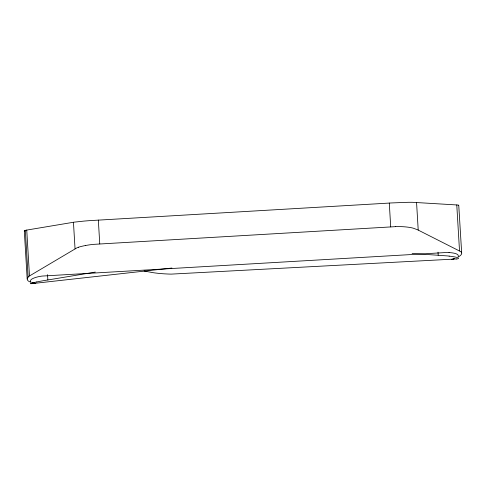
<?xml version="1.0" encoding="UTF-8"?>
<svg xmlns="http://www.w3.org/2000/svg" width="486" height="486" viewBox="0 0 486 486"><rect width="100%" height="100%" fill="white"/><g stroke="black" fill="none" stroke-linecap="round" stroke-linejoin="round"><path stroke-width="0.73" d="M30.825 282.251L29.196 281.534A24.579 6.3 -3.7 0 1 27.659 280.343L27.186 279.013L28.127 277.026A18.875 4.836 -3.7 0 1 29.488 275.951L76.837 247.896A16.33 4.186 -3.7 0 1 78.525 247.234M458.474 205.578L458.705 205.195A19.634 1.069 -3.4 0 0 457.344 204.983L412.602 202.31A29.026 1.58 -3.4 0 0 407.967 202.31L391.376 202.948L89.946 220.62A31.669 1.719 -3.4 0 0 84.011 221.087L74.2 222.145L26.748 230.078A18.225 0.99 -3.4 0 0 25.339 230.364L24.3 230.838L27.186 279.013M454.902 258.388L451.834 259.512L454.787 258.461M36.79 281.947L37.732 281.759A14.659 0.686 -9.5 0 1 39.852 281.345L40.405 281.242A12.782 0.601 -9.5 0 1 42.598 280.841L95.329 272.081M456.712 258.953L171.279 274.116A16.773 1.877 3.7 0 1 168.041 274.025L164.365 273.837A17.587 1.968 3.7 0 1 155.441 272.998A19.27 2.151 3.7 0 1 153.017 272.658L144.135 271.024M167.542 268.527L31.402 283.69A12.18 0.571 -9.5 0 1 30.49 283.666L31.359 283.229A17.946 0.838 -9.5 0 1 36.79 281.947M168.271 268.448L171.923 268.041M395.713 226.634L93.257 244.385A27.416 7.029 -3.7 0 0 88.914 244.944L87.17 245.223A33.546 8.596 -3.7 0 0 85.39 245.539M412.104 253.455L447.199 255.897A17.818 1.993 3.7 0 1 449.222 256.116M31.827 282.585L35.593 283.478L32.459 282.645M24.756 231.093L24.3 230.838M458.249 256.942A26.463 6.78 -3.7 0 0 459.167 256.408L459.969 255.836A33.078 8.475 -3.7 0 0 460.667 255.217A27.526 7.053 -3.7 0 0 461.627 252.641L461.457 252.374A19.288 4.945 -3.7 0 0 460.74 251.627L417.717 229.842L413.252 228.177A26.906 6.895 -3.7 0 0 410.305 227.533L409.455 227.387A30.563 7.831 -3.7 0 0 407.59 227.126A25.193 6.458 -3.7 0 0 395.719 226.622M461.67 252.939L458.76 205.432M456.773 204.946L459.519 250.904M438.02 252.185L438.196 255.193M416.563 202.474L418.215 230.091M389.286 203.069L390.708 226.877M98.336 220.079L99.758 243.869M73.453 222.272L75.044 248.856M47.531 274.645L47.853 279.948M26.748 230.078L29.488 275.951M25.339 230.364L28.127 277.026M449.143 256.128A15.449 1.725 3.7 0 1 456.706 259.008M30.855 281.874A12.703 3.256 -3.7 0 1 30.345 281.248L30.952 279.748A18.583 4.763 -3.7 0 1 35.587 277.463L37.392 276.953A14.653 3.754 -3.7 0 1 38.947 276.601L40.065 276.388A12.46 3.189 -3.7 0 1 42.27 276.06L447.041 252.465A17.217 4.41 -3.7 0 1 449.064 252.538M78.477 247.228A23.832 6.105 -3.7 0 1 85.415 245.552M449.021 252.562A15.734 4.034 -3.7 0 1 458.11 256.28"/></g></svg>
